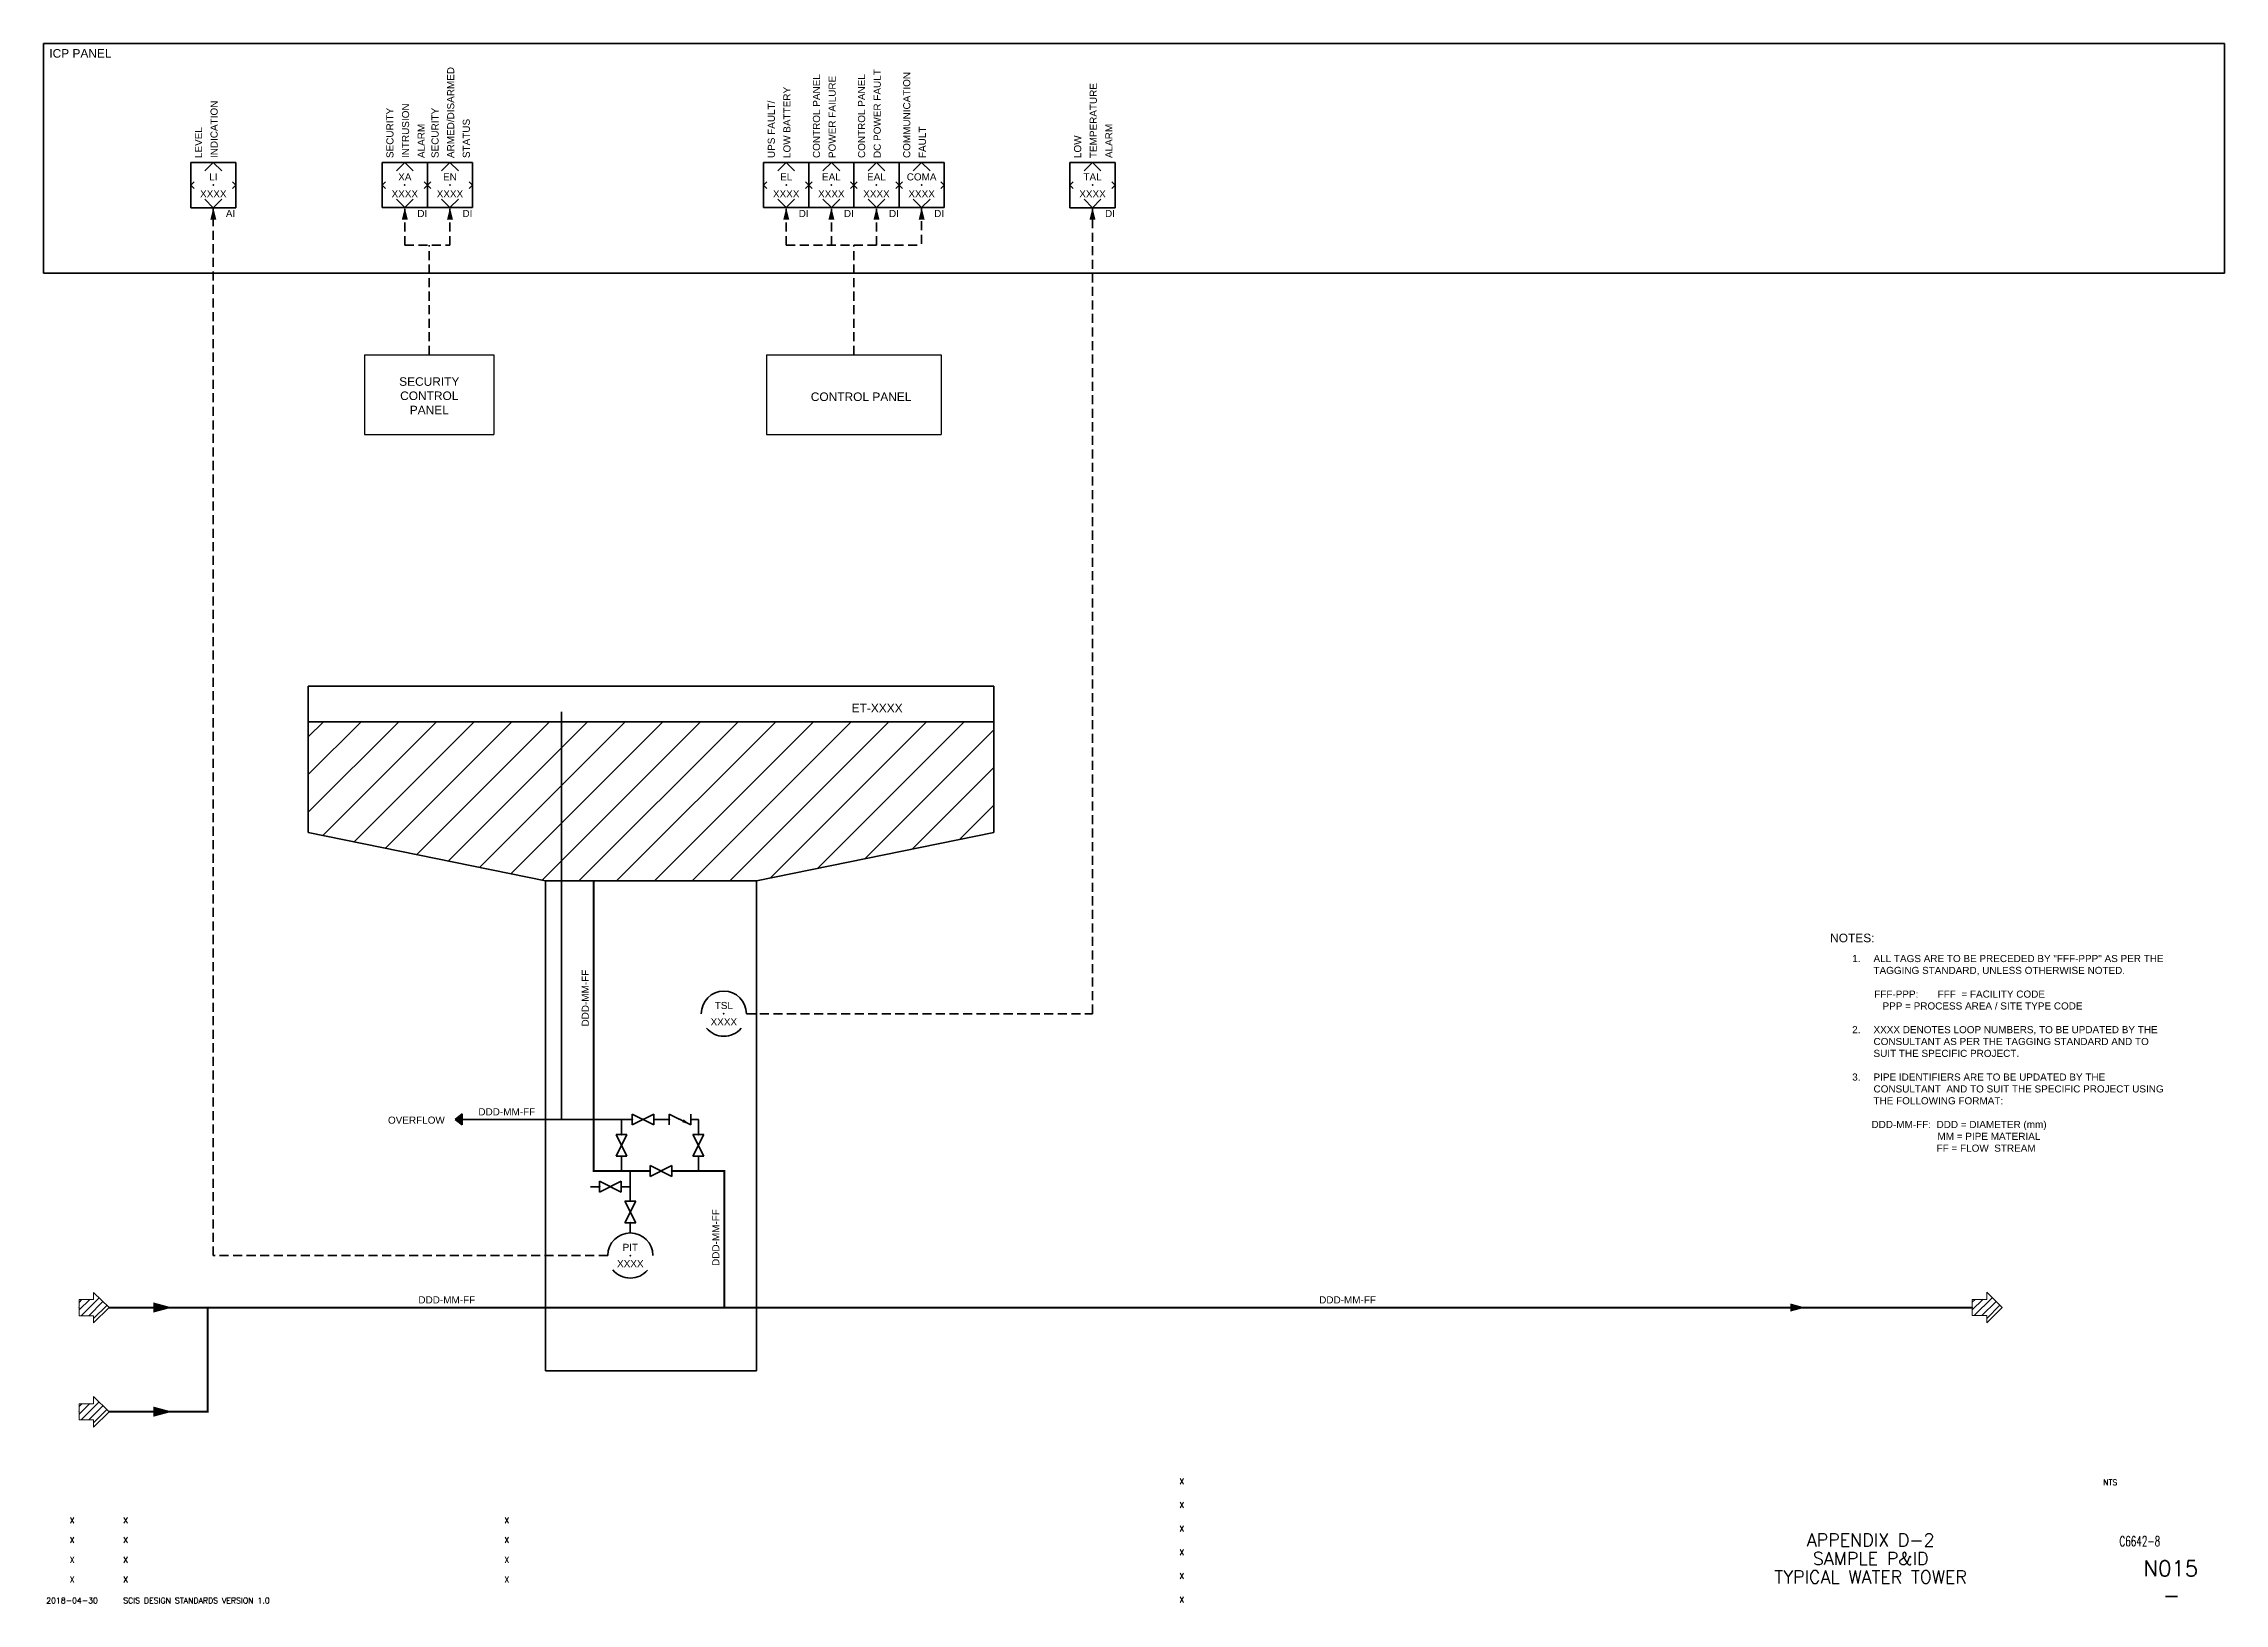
# Paper-space layout '05-Typical Water Tower - A1 Sheet' of a CAD drawing. Extents: x 49 to 816, y 22 to 571.
import ezdxf
from ezdxf.enums import TextEntityAlignment as Align

# ---------------------------------------------------------------- set-up
doc = ezdxf.new("R2010")
doc.units = 0
doc.linetypes.add('HIDDEN2', pattern=[4.7625, 3.175, -1.5875])
doc.layers.add('BOR-A1', color=7, linetype='Continuous')
for name, color, linetype, lineweight in [('D-EQPM', 4, 'Continuous', 35), ('D-MINOR', 4, 'Continuous', 35), ('G-ANNO-SYMB', 1, 'Continuous', 13), ('N-ANNO-TEXT', 3, 'Continuous', 18), ('N-CONT-PANL', 3, 'Continuous', 25), ('N-INST', 4, 'Continuous', 35), ('N-SGNL-ELEC', 4, 'HIDDEN2', 35)]:
    doc.layers.add(name, color=color, linetype=linetype, lineweight=lineweight)
doc.styles.add('_CGS_2-5_NOTES', font='arial.ttf', dxfattribs={"height": 2.5})
doc.styles.add('_CGS_2-5_SYMBOL', font='arial.ttf', dxfattribs={"height": 2.5})
doc.styles.add('STD2-0', font='simplex.shx', dxfattribs={"height": 2})
doc.styles.add('STD3-5', font='simplex.shx', dxfattribs={"height": 3.5})
doc.styles.add('STD4-5', font='simplex.shx', dxfattribs={"height": 4.5})
doc.styles.add('STD5-5', font='SIMPLEX')

# ---------------------------------------------------------------- blocks, each defined once
blk = doc.blocks.new('CGS A1 TITLE ATT')
at = {"layer": 'BOR-A1', "color": 1}
for tag, p, height, style in [('DATE', (448.47, 64.4), 2, 'STD2-0'), ('DRAWN', (448.47, 56.08), 2, 'STD2-0'), ('DESIGNER', (448.47, 47.76), 2, 'STD2-0'), ('FILE', (783.85, 42.55), 3.5, 'STD3-5'), ('CHECKED', (448.47, 39.44), 2, 'STD2-0'), ('ENGINEER', (448.47, 31.12), 2, 'STD2-0'), ('AD909', (787.49, 32), 5.5, 'STD5-5'), ('APPROVED', (448.47, 22.72), 2, 'STD2-0')]:
    blk.add_attdef(tag, p, '', height=height, dxfattribs=dict(at, style=style))
at = {"layer": 'BOR-A1', "color": 1, "style": 'STD2-0', "flags": 4}
blk.add_attdef('SCALE', (773.37, 64), '', height=2, dxfattribs=at)
at = {"layer": 'BOR-A1', "color": 1, "style": 'STD4-5'}
for tag, p in [('TITLE-1', (691.59, 44.75)), ('TITLE-2', (691.59, 38.25)), ('TITLE-3', (691.59, 31.75)), ('TITLE-4', (691.59, 25.25))]:
    blk.add_attdef(tag, text='', height=4.5, dxfattribs=at).set_placement(p, align=Align.MIDDLE_CENTER)
at = {"layer": 'BOR-A1', "color": 1, "style": 'STD5-5'}
blk.add_attdef('999', text='', height=5.5, dxfattribs=at).set_placement((800.49, 22.5), align=Align.RIGHT)
blk = doc.blocks.new('_D_VALVE_CHECK')
for p, q in [((0, -1.905), (0, 1.905)), ((0, 1.905), (7.62, -1.905)), ((7.62, -1.905), (7.62, 1.905))]:
    blk.add_line(p, q)
for p in [(0, 0), (3.81, 0), (7.62, 0)]:
    blk.add_point(p)
blk.add_solid([(4.5466, -0.9652), (7.62, -1.905), (5.0292, 0.0254)])
blk = doc.blocks.new('_N_PLC_FIELD_OP ACCESS')
for p, q in [((-7.94, 15.87), (7.94, 15.87)), ((-7.94, 0), (-7.94, 15.87)), ((0, 15.87), (-2.96, 12.91)), ((2.96, 12.91), (0, 15.87)), ((7.94, 0), (7.94, 15.87)), ((-6.76, 9.11), (-7.94, 7.94)), ((-7.94, 7.94), (-6.76, 6.76)), ((7.94, 7.94), (6.76, 9.11)), ((6.76, 6.76), (7.94, 7.94)), ((7.94, 0), (-7.94, 0)), ((-2.96, 2.96), (0, 0)), ((0, 0), (2.96, 2.96))]:
    blk.add_line(p, q)
blk.add_point((0, 7.94))
at = {"style": '_CGS_2-5_SYMBOL'}
for tag, p in [('DESCRIPTION1', (-3.99, 16.48)), ('DESCRIPTION2', (1.51, 16.48)), ('DESCRIPTION3', (7.01, 16.48))]:
    blk.add_attdef(tag, p, '', height=2.5, rotation=90, dxfattribs=at)
for tag, p in [('TAG', (0, 9.57)), ('NO', (0, 3.62))]:
    blk.add_attdef(tag, text='', height=2.5, dxfattribs=at).set_placement(p, align=Align.CENTER)
blk.add_attdef('ABB', (4.41, -3.31), '', height=2.5, dxfattribs=at)
blk = doc.blocks.new('_D_VALVE_GATE')
for p, q in [((7.62, -1.905), (0, 1.905)), ((0, 1.905), (0, -1.905)), ((0, -1.905), (7.62, 1.905)), ((7.62, 1.905), (7.62, -1.905))]:
    blk.add_line(p, q)
for p in [(0, 0), (3.81, 0), (7.62, 0)]:
    blk.add_point(p)
blk = doc.blocks.new('_N_INST_FIELD_OP ACCESS')
for start, end in [(0, 180), (219.69949, 319.76065)]:
    blk.add_arc((0, 0), 7.94, start, end)
blk.add_point((0, 0))
at = {"style": '_CGS_2-5_SYMBOL'}
blk.add_attdef('ABB', (4.41, 8.76), '', height=2.5, dxfattribs=at)
for tag, p in [('TAG', (0, 1.63)), ('NO', (0, -4.12))]:
    blk.add_attdef(tag, text='', height=2.5, dxfattribs=at).set_placement(p, align=Align.CENTER)
blk = doc.blocks.new('CGS A1 REV ATT')
at = {"layer": 'BOR-A1', "color": 1, "style": 'STD2-0'}
for tag, p in [('R5-DATE', (58.99, 50.62)), ('R5-BY', (211.87, 50.62)), ('R4-DATE', (58.99, 43.7)), ('R3-DATE', (58.99, 36.78)), ('R4-BY', (211.87, 43.7)), ('R3-BY', (211.87, 36.78)), ('R2-DATE', (58.99, 29.86)), ('R2-BY', (211.87, 29.86)), ('R1-DATE', (58.99, 22.46)), ('R1-BY', (211.87, 22.46))]:
    blk.add_attdef(tag, text='', height=2, dxfattribs=at).set_placement(p, align=Align.CENTER)
for tag, p in [('R5-DESC', (76.99, 50.62)), ('R4-DESC', (76.99, 43.7)), ('R3-DESC', (76.99, 36.78)), ('R2-DESC', (76.99, 29.86)), ('R1-DESC', (76.99, 22.46))]:
    blk.add_attdef(tag, p, '', height=2, dxfattribs=at)

psp = doc.layouts.new('05-Typical Water Tower - A1 Sheet')

# ---------------------------------------------------------------- hatches: boundary and pattern name
at = {"layer": 'N-INST', "ltscale": 10}
h = psp.add_hatch(dxfattribs=at)
h.set_pattern_fill('ANSI31', color=8, scale=75)
h.set_pattern_definition([(45, (43.992, 70), (-6.62913, 6.62913), [])])
h.paths.add_polyline_path([(142.09, 332.53), (142.09, 293.52), (225.55, 276.55), (299.77, 276.55), (383.23, 293.52), (383.23, 332.53)])

# ---------------------------------------------------------------- linework, layer by layer
at = {"layer": 'D-EQPM', "ltscale": 10}
for p, q in [((142.09, 344.98), (383.23, 344.98)), ((142.09, 293.52), (142.09, 344.98)), ((383.23, 293.52), (383.23, 344.98)), ((142.09, 332.53), (383.23, 332.53)), ((225.55, 276.55), (142.09, 293.52)), ((299.77, 276.55), (383.23, 293.52)), ((225.55, 104.3), (225.55, 276.55)), ((225.55, 276.55), (299.77, 276.55)), ((299.77, 104.3), (299.77, 276.55))]:
    psp.add_line(p, q, dxfattribs=at)
at = {"layer": 'D-MINOR', "ltscale": 10}
for p, q in [((231.1, 192.65), (231.1, 335.94)), ((193.7, 192.65), (196.18, 194.6)), ((231.1, 192.65), (193.7, 192.65)), ((196.18, 190.7), (193.7, 192.65)), ((196.18, 194.6), (196.18, 190.7)), ((252.25, 192.65), (231.1, 192.65)), ((252.25, 187.34), (252.25, 192.65)), ((252.25, 192.65), (256.04, 192.65)), ((263.66, 192.65), (269.04, 192.65)), ((276.66, 192.65), (279.27, 192.65)), ((279.27, 192.65), (279.27, 187.34)), ((252.25, 174.5), (252.25, 179.72)), ((279.27, 179.72), (279.27, 174.5)), ((255.34, 168.98), (255.34, 171.01))]:
    psp.add_line(p, q, dxfattribs=at)
at = {"layer": 'D-MINOR'}
for p, q in [((244.54, 168.98), (241.36, 168.98)), ((252.16, 168.98), (255.34, 168.98)), ((255.34, 174.5), (255.34, 163.96)), ((255.34, 152.74), (255.34, 156.34))]:
    psp.add_line(p, q, dxfattribs=at)
at = {"layer": 'D-MINOR', "ltscale": 10, "const_width": 0.7}
for points in [[(262.28, 174.5), (242.48, 174.5), (242.48, 276.55)], [(288.37, 126.5), (288.37, 174.5), (269.9, 174.5)], [(71.99, 126.5), (115.03, 126.5), (163.25, 126.5), (727.32, 126.5)], [(72, 89.87), (106.73, 89.87), (106.73, 126.5)]]:
    psp.add_lwpolyline(points, dxfattribs=at)
at = {"layer": 'D-MINOR', "ltscale": 10, "extrusion": (0, 0, -1)}
psp.add_solid([(-196.18, 194.6), (-196.18, 190.7), (-193.7, 192.65)], dxfattribs=at)
at = {"layer": 'D-MINOR', "ltscale": 0.0508, "extrusion": (0, 0, -1)}
for points in [[(-94.25, 126.5), (-87.61, 128.3), (-87.61, 124.73)], [(-668.62, 126.49), (-663.29, 127.94), (-663.29, 125.07)], [(-94.26, 89.87), (-87.62, 91.67), (-87.62, 88.1)]]:
    psp.add_solid(points, dxfattribs=at)
at = {"layer": 'G-ANNO-SYMB', "ltscale": 0.0508}
for p, q in [((71.99, 126.5), (66.56, 131.84)), ((66.56, 131.84), (66.56, 129.32)), ((737.83, 126.53), (732.4, 131.86)), ((732.4, 131.86), (732.4, 129.35)), ((61.48, 128.33), (62.49, 129.35)), ((61.48, 125.64), (65.19, 129.35)), ((66.56, 129.32), (61.48, 129.32)), ((61.48, 129.32), (61.48, 123.63)), ((61.48, 123.63), (66.56, 123.63)), ((62.19, 123.63), (68.51, 129.93)), ((64.88, 123.63), (69.86, 128.61)), ((66.56, 122.62), (71.21, 127.26)), ((66.56, 121.07), (71.99, 126.5)), ((66.56, 123.63), (66.56, 121.07)), ((727.32, 128.36), (728.33, 129.37)), ((727.32, 125.66), (731.02, 129.37)), ((732.4, 129.35), (727.32, 129.35)), ((727.32, 129.35), (727.32, 123.66)), ((727.32, 123.66), (732.4, 123.66)), ((728.03, 123.66), (734.35, 129.96)), ((730.72, 123.66), (735.7, 128.64)), ((732.4, 122.64), (737.04, 127.29)), ((732.4, 121.09), (737.83, 126.53)), ((732.4, 123.66), (732.4, 121.09)), ((61.48, 91.7), (62.5, 92.72)), ((61.48, 89.01), (65.19, 92.72)), ((66.56, 92.69), (61.48, 92.69)), ((61.48, 92.69), (61.48, 87)), ((62.19, 87), (68.52, 93.3)), ((72, 89.87), (66.56, 95.21)), ((66.56, 95.21), (66.56, 92.69)), ((61.48, 87), (66.56, 87)), ((64.89, 87), (69.87, 91.98)), ((66.56, 85.99), (71.21, 90.63)), ((66.56, 84.44), (72, 89.87)), ((66.56, 87), (66.56, 84.44))]:
    psp.add_line(p, q, dxfattribs=at)
for p in [(61.48, 126.48), (71.99, 126.5), (727.32, 126.5), (737.83, 126.53), (61.48, 89.85), (72, 89.87)]:
    psp.add_point(p, dxfattribs=at)
at = {"layer": 'N-CONT-PANL'}
for p, q in [((161.82, 461.53), (207.3, 461.53)), ((161.82, 461.53), (161.82, 433.52)), ((207.3, 461.53), (207.3, 433.52)), ((303.29, 461.53), (364.71, 461.53)), ((303.29, 461.53), (303.29, 433.52)), ((364.71, 461.53), (364.71, 433.52)), ((161.82, 433.52), (207.3, 433.52)), ((303.29, 433.52), (364.71, 433.52))]:
    psp.add_line(p, q, dxfattribs=at)
at = {"layer": 'N-INST', "ltscale": 10}
for p, q in [((225.55, 259.83), (225.55, 104.3)), ((225.55, 104.3), (299.77, 104.3))]:
    psp.add_line(p, q, dxfattribs=at)
at = {"layer": 'N-INST'}
psp.add_lwpolyline([(48.99, 570.97), (816, 570.97), (816, 490.3), (48.99, 490.3)], close=True, dxfattribs=at)
at = {"layer": 'N-SGNL-ELEC'}
for p, q in [((108.68, 144.8), (108.68, 513.28)), ((176.05, 500.13), (176.04, 513.29)), ((191.92, 500.13), (191.91, 513.29)), ((310.19, 500.13), (310.19, 513.29)), ((326.07, 500.13), (326.06, 513.29)), ((341.94, 500.13), (341.94, 513.29)), ((357.81, 513.29), (357.81, 500.13)), ((417.91, 229.84), (417.91, 513.28)), ((176.05, 500.13), (191.92, 500.13)), ((184.56, 461.53), (184.56, 500.13)), ((310.19, 500.13), (357.81, 500.13)), ((334, 461.53), (334, 500.13)), ((296.16, 229.84), (417.91, 229.84)), ((247.4, 144.8), (108.68, 144.8))]:
    psp.add_line(p, q, dxfattribs=at)
at = {"layer": 'N-SGNL-ELEC', "linetype": 'Continuous'}
for points in [[(108.68, 513.28, 0, 2.1, 0), (108.68, 509.08, 2.1, 2.1, 0)], [(176.04, 513.29, 0, 2.1, 0), (176.04, 509.09, 2.1, 2.1, 0)], [(191.91, 513.29, 0, 2.1, 0), (191.91, 509.09, 2.1, 2.1, 0)], [(310.19, 513.29, 0, 2.1, 0), (310.19, 509.09, 2.1, 2.1, 0)], [(326.06, 513.29, 0, 2.1, 0), (326.06, 509.09, 2.1, 2.1, 0)], [(341.94, 513.29, 0, 2.1, 0), (341.94, 509.09, 2.1, 2.1, 0)], [(357.81, 513.29, 0, 2.1, 0), (357.81, 509.09, 2.1, 2.1, 0)], [(417.91, 513.28, 0, 2.1, 0), (417.91, 509.08, 2.1, 2.1, 0)]]:
    psp.add_lwpolyline(points, format="xyseb", dxfattribs=at)

# ---------------------------------------------------------------- block references
ref = psp.add_blockref('CGS A1 TITLE ATT', (0, 0))
ref.add_attrib('TITLE-1', 'APPENDIX D-2', dxfattribs={"layer": 'BOR-A1', "color": 1, "height": 4.5, "style": 'STD4-5'}).set_placement((691.59, 44.75), align=Align.MIDDLE_CENTER)
ref.add_attrib('TITLE-2', 'SAMPLE P&ID', dxfattribs={"layer": 'BOR-A1', "color": 1, "height": 4.5, "style": 'STD4-5'}).set_placement((691.59, 38.25), align=Align.MIDDLE_CENTER)
ref.add_attrib('TITLE-3', 'TYPICAL WATER TOWER', dxfattribs={"layer": 'BOR-A1', "color": 1, "height": 4.5, "style": 'STD4-5'}).set_placement((691.59, 31.75), align=Align.MIDDLE_CENTER)
ref.add_attrib('AD909', 'N015', (787.49, 32), dxfattribs={"layer": 'BOR-A1', "color": 1, "height": 5.5, "style": 'STD5-5'})
ref.add_attrib('FILE', 'C6642-8', (779.08, 42.56), dxfattribs={"layer": 'BOR-A1', "color": 1, "height": 3.5, "style": 'STD3-5', "width": 0.65})
ref.add_attrib('SCALE', 'NTS', (773.37, 64), dxfattribs={"layer": 'BOR-A1', "color": 1, "height": 2, "style": 'STD2-0'})
ref.add_attrib('DATE', 'X', (448.47, 64.4), dxfattribs={"layer": 'BOR-A1', "color": 1, "height": 2, "style": 'STD2-0'})
ref.add_attrib('DRAWN', 'X', (448.47, 56.08), dxfattribs={"layer": 'BOR-A1', "color": 1, "height": 2, "style": 'STD2-0'})
ref.add_attrib('DESIGNER', 'X', (448.47, 47.76), dxfattribs={"layer": 'BOR-A1', "color": 1, "height": 2, "style": 'STD2-0'})
ref.add_attrib('CHECKED', 'X', (448.47, 39.44), dxfattribs={"layer": 'BOR-A1', "color": 1, "height": 2, "style": 'STD2-0'})
ref.add_attrib('ENGINEER', 'X', (448.47, 31.12), dxfattribs={"layer": 'BOR-A1', "color": 1, "height": 2, "style": 'STD2-0'})
ref.add_attrib('APPROVED', 'X', (448.47, 22.72), dxfattribs={"layer": 'BOR-A1', "color": 1, "height": 2, "style": 'STD2-0'})
ref.add_attrib('999', '-', dxfattribs={"layer": 'BOR-A1', "color": 1, "height": 5.5, "style": 'STD5-5'}).set_placement((800.49, 22.5), align=Align.RIGHT)
psp.add_blockref('CGS A1 REV ATT', (0, 0)).add_auto_attribs({'R1-DATE': '2018-04-30', 'R1-DESC': 'SCIS DESIGN STANDARDS VERSION 1.0', 'R2-DATE': 'X', 'R2-DESC': 'X', 'R2-BY': 'X', 'R3-DATE': 'X', 'R3-DESC': 'X', 'R3-BY': 'X', 'R4-DATE': 'X', 'R4-DESC': 'X', 'R4-BY': 'X', 'R5-DATE': 'X', 'R5-DESC': 'X', 'R5-BY': 'X'})
at = {"layer": 'D-EQPM', "ltscale": 0.0508}
for p in [(256.04, 192.65), (244.54, 168.98), (262.28, 174.5)]:
    psp.add_blockref('_D_VALVE_GATE', p, dxfattribs=at)
at = {"layer": 'D-EQPM', "ltscale": 0.0508, "xscale": -1, "yscale": -1, "rotation": 90}
for p in [(252.25, 187.34), (279.27, 187.34), (255.34, 163.96)]:
    psp.add_blockref('_D_VALVE_GATE', p, dxfattribs=at)
at = {"layer": 'N-INST'}
for name, p, values in [('_N_PLC_FIELD_OP ACCESS', (191.9, 513.29), {'DESCRIPTION3': ' STATUS', 'DESCRIPTION2': ' ARMED/DISARMED', 'DESCRIPTION1': ' SECURITY ', 'TAG': 'EN', 'NO': 'XXXX', 'ABB': 'DI'}), ('_N_PLC_FIELD_OP ACCESS', (326.05, 513.29), {'DESCRIPTION2': ' POWER FAILURE', 'DESCRIPTION1': ' CONTROL PANEL', 'TAG': 'EAL', 'NO': 'XXXX', 'ABB': 'DI'}), ('_N_PLC_FIELD_OP ACCESS', (341.92, 513.29), {'DESCRIPTION2': ' DC POWER FAULT', 'DESCRIPTION1': ' CONTROL PANEL', 'TAG': 'EAL', 'NO': 'XXXX', 'ABB': 'DI'}), ('_N_PLC_FIELD_OP ACCESS', (357.8, 513.29), {'DESCRIPTION2': ' FAULT', 'DESCRIPTION1': ' COMMUNICATION', 'TAG': 'COMA', 'NO': 'XXXX', 'ABB': 'DI'}), ('_N_PLC_FIELD_OP ACCESS', (310.17, 513.29), {'DESCRIPTION2': ' LOW BATTERY', 'DESCRIPTION1': ' UPS FAULT/', 'TAG': 'EL', 'NO': 'XXXX', 'ABB': 'DI'}), ('_N_PLC_FIELD_OP ACCESS', (417.91, 513.28), {'DESCRIPTION3': ' ALARM', 'DESCRIPTION2': ' TEMPERATURE', 'DESCRIPTION1': ' LOW', 'TAG': 'TAL', 'NO': 'XXXX', 'ABB': 'DI'}), ('_N_PLC_FIELD_OP ACCESS', (108.68, 513.28), {'DESCRIPTION2': ' INDICATION', 'DESCRIPTION1': ' LEVEL', 'TAG': 'LI', 'NO': 'XXXX', 'ABB': 'AI'}), ('_N_PLC_FIELD_OP ACCESS', (176.03, 513.29), {'DESCRIPTION3': ' ALARM', 'DESCRIPTION2': ' INTRUSION', 'DESCRIPTION1': ' SECURITY', 'TAG': 'XA', 'NO': 'XXXX', 'ABB': 'DI'}), ('_N_INST_FIELD_OP ACCESS', (288.23, 229.84), {'NO': 'XXXX', 'TAG': 'TSL'}), ('_N_INST_FIELD_OP ACCESS', (255.34, 144.8), {'NO': 'XXXX', 'TAG': 'PIT'})]:
    psp.add_blockref(name, p, dxfattribs=at).add_auto_attribs(values)
psp.add_blockref('_D_VALVE_CHECK', (269.04, 192.65), dxfattribs=at)

# ---------------------------------------------------------------- texts
at = {"layer": 'N-ANNO-TEXT', "style": '_CGS_2-5_NOTES'}
for s, insert, char_height, width, attachment_point in [('ICP PANEL', (50.99, 569.04), 3, 103.4701, 1), ('SECURITY\\PCONTROL\\PPANEL', (184.64, 453.64), 3, 103.4701, 2), ('CONTROL PANEL', (318.82, 448.3), 3, 103.4701, 1), ('ET-XXXX', (333.19, 338.82), 3, 42.0547, 1), ('NOTES:', (677.34, 257.98), 3, 58.28, 1), ('\\pi-7.5,l7.5,t7.5;1.^IALL TAGS ARE TO BE PRECEDED BY "FFF-PPP" AS PER THE TAGGING STANDARD, UNLESS OTHERWISE NOTED.\\P\\pi0,l0,tz;\\P        FFF-PPP:       FFF  = FACILITY CODE^I^I^I^I^I                     PPP = PROCESS AREA / SITE TYPE CODE \\P\\P\\pi-7.5,l7.5,t7.5;2.^IXXXX DENOTES LOOP NUMBERS, TO BE UPDATED BY THE CONSULTANT AS PER THE TAGGING STANDARD AND TO SUIT THE SPECIFIC PROJECT.\\P\\pi0,l0,tz;\\P\\pi-7.5,l7.5,t7.5;3.^IPIPE IDENTIFIERS ARE TO BE UPDATED BY THE CONSULTANT  AND TO SUIT THE SPECIFIC PROJECT USING THE FOLLOWING FORMAT:\\P\\pi0,l0,tz;\\P       DDD-MM-FF:  DDD = DIAMETER (mm)\\P^I^I^IMM = PIPE MATERIAL\\P^I^I          FF = FLOW  STREAM  ', (685.09, 250.48), 2.5, 109.7185, 1), ('DDD-MM-FF', (201.91, 196.59), 2.5, 42.0547, 1), ('DDD-MM-FF', (180.81, 130.45), 2.5, 42.0547, 1), ('DDD-MM-FF', (497.63, 130.45), 2.5, 42.0547, 1)]:
    psp.add_mtext(s, dxfattribs=dict(at, insert=insert, char_height=char_height, width=width, attachment_point=attachment_point))
at = {"layer": 'N-ANNO-TEXT', "char_height": 2.5, "width": 42.0547, "attachment_point": 3, "rotation": 90, "style": '_CGS_2-5_NOTES'}
for insert in [(238.25, 245.3), (284.14, 161.11)]:
    psp.add_mtext('DDD-MM-FF', dxfattribs=dict(at, insert=insert))
at = {"layer": 'N-ANNO-TEXT', "ltscale": 10, "insert": (180.1, 191.12), "char_height": 2.5, "width": 16.2872, "attachment_point": 8, "style": '_CGS_2-5_NOTES'}
psp.add_mtext('OVERFLOW', dxfattribs=at)

doc.saveas('drawing.dxf')
